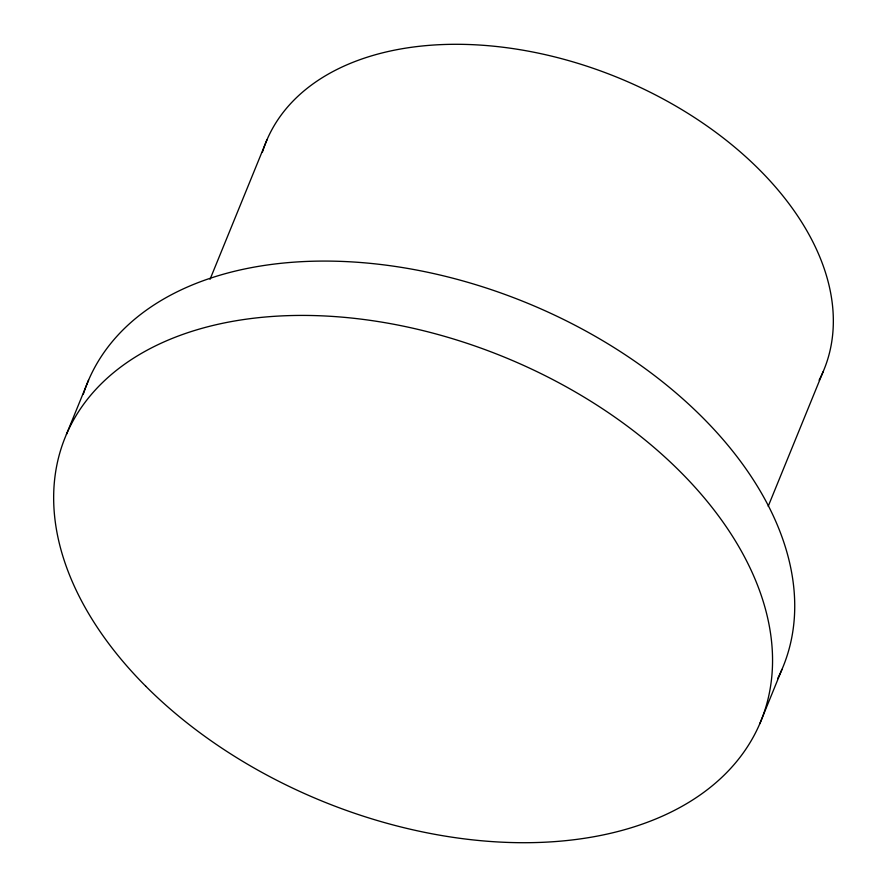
<?xml version="1.0" encoding="UTF-8"?>
<svg xmlns="http://www.w3.org/2000/svg" width="887" height="887" viewBox="0 0 887 887"><rect width="100%" height="100%" fill="white"/><g stroke="black" fill="none" stroke-linecap="round" stroke-linejoin="round"><path stroke-width="1.33" d="M66.425 434.386L88.611 380.046M210.031 279.327L267.009 139.714M768.209 506.277L823.092 371.797M759.782 723.748L781.957 669.408M262.419 152.176A301.303 192.457 22.2 0 1 618.317 77.779A301.303 192.457 22.2 0 1 819.1 380.179M83.245 394.427A375.678 239.967 22.2 0 1 526.545 302.789A375.678 239.967 22.2 0 1 777.6 678.666M145.645 686.117A375.678 239.967 22.2 0 0 754.804 734.203A375.678 239.967 22.2 0 0 338.878 316.881A375.678 239.967 22.2 0 0 145.645 686.117"/></g></svg>
